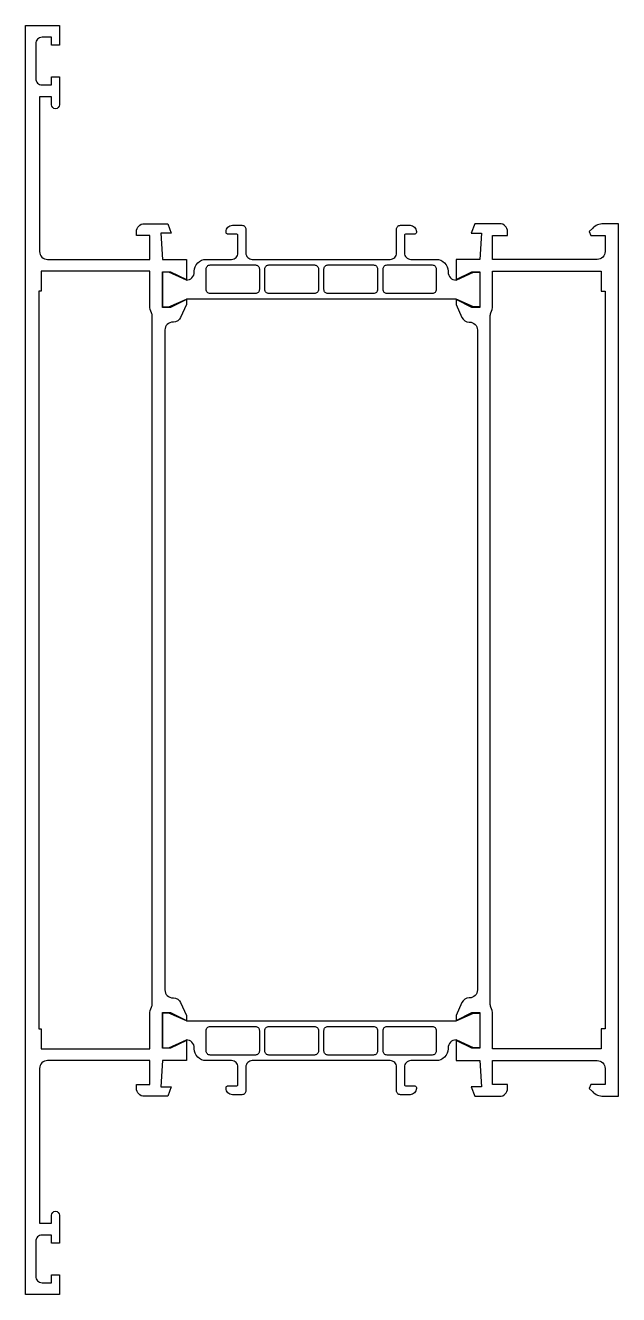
# Model space of a CAD drawing. Header units: millimetres. Extents: x 0 to 75, y 0 to 160.
import ezdxf

# ---------------------------------------------------------------- set-up
doc = ezdxf.new("R2010")
doc.units = ezdxf.units.MM

msp = doc.modelspace()

# ---------------------------------------------------------------- linework, layer by layer
for points in [[(15, 25, -0.414214), (14, 26), (14, 26.5), (15.7, 26.5), (15.7, 29.5), (2.8, 29.5, 0.414214), (1.8, 28.5), (1.8, 9), (3.3, 9), (3.3, 10, -1), (4.3, 10), (4.3, 6.5), (3.3, 6.5), (3.3, 7.5), (2.1, 7.5, 0.414214), (1.3, 6.7), (1.3, 2.3, 0.414214), (2.1, 1.5), (3.3, 1.5), (3.3, 2.5), (4.3, 2.5), (4.3, 0), (0, 0), (0, 160), (4.3, 160), (4.3, 157.5), (3.3, 157.5), (3.3, 158.5), (2.1, 158.5, 0.414214), (1.3, 157.7), (1.3, 153.3, 0.414214), (2.1, 152.5), (3.3, 152.5), (3.3, 153.5), (4.3, 153.5), (4.3, 150, -1), (3.3, 150), (3.3, 151), (1.8, 151), (1.8, 131.5, 0.414214), (2.8, 130.5), (15.7, 130.5), (15.7, 133.5), (14, 133.5), (14, 134, -0.414214), (15, 135), (17.95, 135), (18.39, 133.8), (17.08, 133.8), (17.3, 130.5), (20.3, 130.5), (20.3, 127.9), (18.1, 128.9), (17.3, 128.9), (17.3, 124.5), (18.1, 124.5), (20.3, 125.5), (20.3, 124.8), (19.57, 123.19, -0.294108), (18.66, 122.6), (18.6, 122.6, 0.414214), (17.6, 121.6), (17.6, 38.4, 0.414214), (18.6, 37.4), (18.66, 37.4, -0.294108), (19.57, 36.81), (20.3, 35.2), (20.3, 34.5), (18.1, 35.5), (17.3, 35.5), (17.3, 31.1), (18.1, 31.1), (20.3, 32.1), (20.3, 29.5), (17.3, 29.5), (17.08, 26.2), (18.39, 26.2), (17.95, 25), (15, 25)], [(54.3, 127.9), (54.3, 127.95), (56.3, 128.95), (57.3, 128.95), (57.3, 124.45), (56.3, 124.45), (54.3, 125.45), (54.3, 125.5), (20.3, 125.5), (20.3, 125.45), (18.3, 124.45), (17.3, 124.45), (17.3, 128.95), (18.3, 128.95), (20.3, 127.95), (20.3, 127.9, 0.414214), (21.3, 128.9), (21.3, 129, -0.414214), (22.8, 130.5), (26, 130.5, 0.414214), (26.8, 131.3), (26.8, 133.5, 0.414214), (26.6, 133.7), (25.5, 133.7, -0.414214), (25.3, 133.9), (25.3, 134, -0.414214), (26.1, 134.8), (27.3, 134.8, -0.414214), (27.8, 134.3), (27.8, 131.3, 0.414214), (28.6, 130.5), (46, 130.5, 0.414214), (46.8, 131.3), (46.8, 134.3, -0.414214), (47.3, 134.8), (48.5, 134.8, -0.414214), (49.3, 134), (49.3, 133.9, -0.414214), (49.1, 133.7), (48, 133.7, 0.414214), (47.8, 133.5), (47.8, 131.3, 0.414214), (48.6, 130.5), (51.8, 130.5, -0.414214), (53.3, 129), (53.3, 128.9, 0.414214), (54.3, 127.9)], [(74.8, 135), (72.9, 135, 0.198912), (71.49, 134.41), (71.09, 134.01), (71.3, 133.5), (73.1, 133.5), (73.1, 131.5, -0.414214), (72.1, 130.5), (58.9, 130.5), (58.9, 133.5), (60.8, 133.5), (60.8, 134, 0.414214), (59.8, 135), (56.65, 135), (56.21, 133.8), (57.52, 133.8), (57.3, 130.5), (54.3, 130.5), (54.3, 127.9), (56.5, 128.9), (57.3, 128.9), (57.3, 124.5), (56.5, 124.5), (54.3, 125.5), (54.3, 124.8), (55.03, 123.19, 0.294108), (55.94, 122.6), (56, 122.6, -0.414214), (57, 121.6), (57, 38.4, -0.414214), (56, 37.4), (55.94, 37.4, 0.294108), (55.03, 36.81), (54.3, 35.2), (54.3, 34.5), (56.5, 35.5), (57.3, 35.5), (57.3, 31.1), (56.5, 31.1), (54.3, 32.1), (54.3, 29.5), (57.3, 29.5), (57.52, 26.2), (56.21, 26.2), (56.65, 25), (59.8, 25, 0.414214), (60.8, 26), (60.8, 26.5), (58.9, 26.5), (58.9, 29.5), (72.1, 29.5, -0.414214), (73.1, 28.5), (73.1, 26.5), (71.3, 26.5), (71.09, 25.99), (71.49, 25.59, 0.198912), (72.9, 25), (74.8, 25), (74.8, 135)], [(22.8, 126.7), (22.8, 129.3, -0.414214), (23.3, 129.8), (29, 129.8, -0.414214), (29.5, 129.3), (29.5, 126.7, -0.414214), (29, 126.2), (23.3, 126.2, -0.414214), (22.8, 126.7)], [(30.2, 126.7), (30.2, 129.3, -0.414214), (30.7, 129.8), (36.45, 129.8, -0.414214), (36.95, 129.3), (36.95, 126.7, -0.414214), (36.45, 126.2), (30.7, 126.2, -0.414214), (30.2, 126.7)], [(44.4, 126.7, -0.414214), (43.9, 126.2), (38.15, 126.2, -0.414214), (37.65, 126.7), (37.65, 129.3, -0.414214), (38.15, 129.8), (43.9, 129.8, -0.414214), (44.4, 129.3), (44.4, 126.7)], [(45.1, 126.7), (45.1, 129.3, -0.414214), (45.6, 129.8), (51.3, 129.8, -0.414214), (51.8, 129.3), (51.8, 126.7, -0.414214), (51.3, 126.2), (45.6, 126.2, -0.414214), (45.1, 126.7)], [(1.7, 126.5), (1.7, 33.5), (2, 33.5), (2, 31), (15.7, 31), (15.7, 35.35, -0.112281), (15.9, 36.24, 0.112281), (16, 36.67), (16, 123.33, 0.112281), (15.9, 123.76, -0.112281), (15.7, 124.65), (15.7, 129), (2, 129), (2, 126.5), (1.7, 126.5)], [(73.1, 126.5), (73.1, 33.5), (72.6, 33.5), (72.6, 31), (58.9, 31), (58.9, 35.35, 0.112281), (58.7, 36.24, -0.112281), (58.6, 36.67), (58.6, 123.33, -0.112281), (58.7, 123.76, 0.112281), (58.9, 124.65), (58.9, 129), (72.6, 129), (72.6, 126.5), (73.1, 126.5)], [(20.3, 32.1), (20.3, 32.05), (18.3, 31.05), (17.3, 31.05), (17.3, 35.55), (18.3, 35.55), (20.3, 34.55), (20.3, 34.5), (54.3, 34.5), (54.3, 34.55), (56.3, 35.55), (57.3, 35.55), (57.3, 31.05), (56.3, 31.05), (54.3, 32.05), (54.3, 32.1, 0.414214), (53.3, 31.1), (53.3, 31, -0.414214), (51.8, 29.5), (48.6, 29.5, 0.414214), (47.8, 28.7), (47.8, 26.5, 0.414214), (48, 26.3), (49.1, 26.3, -0.414214), (49.3, 26.1), (49.3, 26, -0.414214), (48.5, 25.2), (47.3, 25.2, -0.414214), (46.8, 25.7), (46.8, 28.7, 0.414214), (46, 29.5), (28.6, 29.5, 0.414214), (27.8, 28.7), (27.8, 25.7, -0.414214), (27.3, 25.2), (26.1, 25.2, -0.414214), (25.3, 26), (25.3, 26.1, -0.414214), (25.5, 26.3), (26.6, 26.3, 0.414214), (26.8, 26.5), (26.8, 28.7, 0.414214), (26, 29.5), (22.8, 29.5, -0.414214), (21.3, 31), (21.3, 31.1, 0.414214), (20.3, 32.1)], [(29.5, 33.3), (29.5, 30.7, -0.414214), (29, 30.2), (23.3, 30.2, -0.414214), (22.8, 30.7), (22.8, 33.3, -0.414214), (23.3, 33.8), (29, 33.8, -0.414214), (29.5, 33.3)], [(30.2, 33.3, -0.414214), (30.7, 33.8), (36.45, 33.8, -0.414214), (36.95, 33.3), (36.95, 30.7, -0.414214), (36.45, 30.2), (30.7, 30.2, -0.414214), (30.2, 30.7), (30.2, 33.3)], [(44.4, 33.3), (44.4, 30.7, -0.414214), (43.9, 30.2), (38.15, 30.2, -0.414214), (37.65, 30.7), (37.65, 33.3, -0.414214), (38.15, 33.8), (43.9, 33.8, -0.414214), (44.4, 33.3)], [(51.8, 33.3), (51.8, 30.7, -0.414214), (51.3, 30.2), (45.6, 30.2, -0.414214), (45.1, 30.7), (45.1, 33.3, -0.414214), (45.6, 33.8), (51.3, 33.8, -0.414214), (51.8, 33.3)]]:
    msp.add_lwpolyline(points, format="xyb", close=True)

doc.saveas('drawing.dxf')
